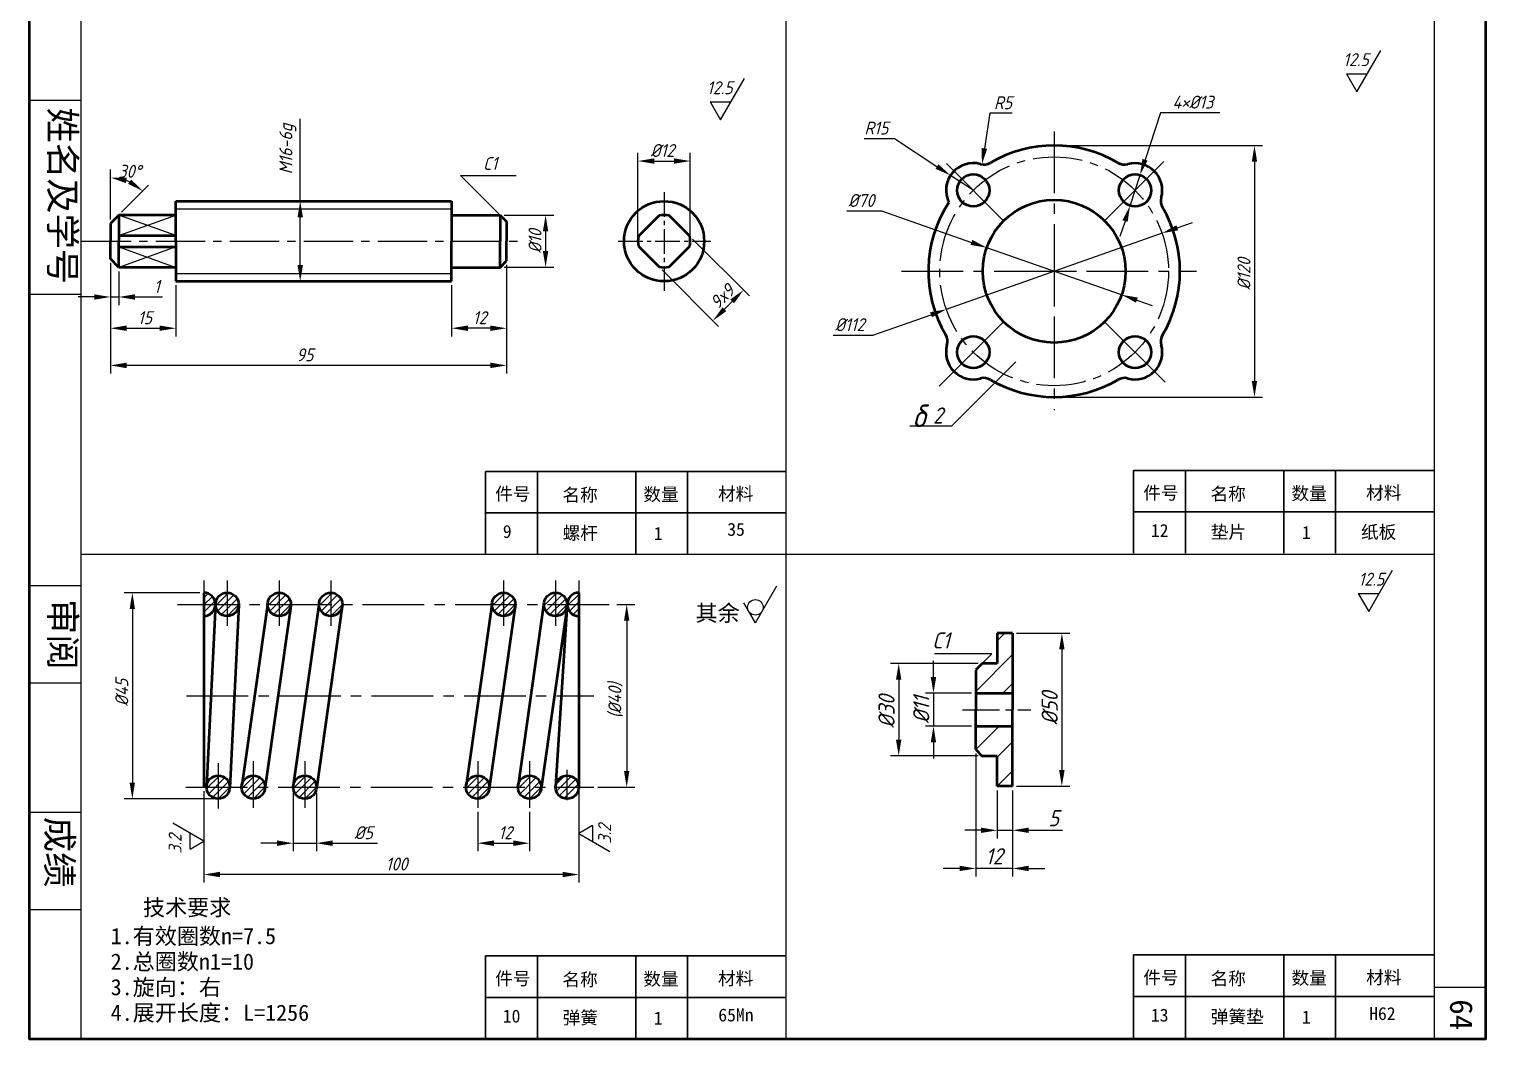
# Model space of a CAD drawing. Header units: millimetres. Extents: x 379 to 604, y 30 to 360.
# Drawn here: x 379 to 604, y 30 to 185.9 of the extents above; entities that cross this region are included whole.
import ezdxf

# ---------------------------------------------------------------- set-up
doc = ezdxf.new("R2010")
doc.units = ezdxf.units.MM
doc.header["$MEASUREMENT"] = 0
doc.linetypes.add('CENTER2', pattern=[28.575, 19.05, -3.175, 3.175, -3.175])
for name, color, linetype, lineweight in [('文字', 7, 'Continuous', 18), ('点划线', 4, 'CENTER2', 18), ('粗实线', 1, 'Continuous', 40), ('粗线', 7, 'Continuous', 40), ('细实线', 7, 'Continuous', 18), ('细线', 7, 'Continuous', 18)]:
    doc.layers.add(name, color=color, linetype=linetype, lineweight=lineweight)
doc.layers.add('结构线', color=2, linetype='Continuous')
doc.layers.add('边框', color=5, linetype='Continuous')
doc.styles.add('GCHZ', font='gbenor.shx', dxfattribs={"bigfont": 'gbcbig.shx'})
doc.styles.get("Standard").update_dxf_attribs({"font": 'SIMFANG.TTF'})
doc.styles.add('数字', font='isocp.shx', dxfattribs={"oblique": 15, "height": 2.5})
doc.dimstyles.new('Cai-68$0', dxfattribs={"dimscale": 0, "dimtxt": 2.5, "dimasz": 2.5, "dimexe": 1.25, "dimexo": 0.625, "dimtad": 1, "dimdec": 3, "dimdsep": 46, "dimtxsty": '数字', "dimcen": 0, "dimclrd": 256, "dimclre": 256, "dimclrt": 256, "dimaunit": 2, "dimazin": 2, "dimtfac": 1, "dimtdec": 3, "dimtmove": 0, "dimatfit": 3, "dimfxl": 0, "dimfrac": 2, "dimlwd": -1, "dimlwe": -1, "dimarcsym": 0})
doc.dimstyles.new('Cai-68$2', dxfattribs={"dimscale": 0, "dimtxt": 2.5, "dimasz": 2.5, "dimexe": 1.25, "dimexo": 0.625, "dimtad": 1, "dimtih": 1, "dimtoh": 1, "dimdec": 3, "dimdsep": 46, "dimtxsty": '数字', "dimcen": 0, "dimclrd": 256, "dimclre": 256, "dimclrt": 256, "dimazin": 2, "dimtfac": 1, "dimtdec": 3, "dimtmove": 0, "dimatfit": 3, "dimfxl": 0, "dimlwd": -1, "dimlwe": -1, "dimarcsym": 0})
doc.dimstyles.new('Cai-68$3', dxfattribs={"dimscale": 0, "dimtxt": 2.5, "dimasz": 2.5, "dimexe": 1.25, "dimexo": 0.625, "dimtad": 1, "dimtih": 1, "dimtoh": 1, "dimdec": 3, "dimdsep": 46, "dimtxsty": '数字', "dimcen": 0, "dimclrd": 256, "dimclre": 256, "dimclrt": 256, "dimadec": 0, "dimazin": 2, "dimtfac": 1, "dimtdec": 3, "dimtmove": 0, "dimatfit": 3, "dimfxl": 0, "dimlwd": -1, "dimlwe": -1, "dimarcsym": 0})
doc.dimstyles.new('Cai-68$4', dxfattribs={"dimscale": 0, "dimtxt": 2.5, "dimasz": 2.5, "dimexe": 1.25, "dimexo": 0.625, "dimtad": 1, "dimtih": 1, "dimtoh": 1, "dimdec": 3, "dimdsep": 46, "dimtxsty": '数字', "dimcen": 0, "dimclrd": 256, "dimclre": 256, "dimclrt": 256, "dimadec": 0, "dimazin": 2, "dimtfac": 1, "dimtdec": 3, "dimtmove": 0, "dimatfit": 3, "dimfxl": 0, "dimlwd": -1, "dimlwe": -1, "dimarcsym": 0})
pattern_1 = [(45, (6.0543, 10.2749), (-0.561266, 0.561266), [])]
pattern_2 = [(45, (6.0543, 0), (-0.561266, 0.561266), [])]

# ---------------------------------------------------------------- blocks, each defined once
blk = doc.blocks.new('*D50')
at = {"layer": 'Defpoints', "color": 0}
for p in [(391.55, 150.45), (401.65, 147), (401.65, 139.75)]:
    blk.add_point(p, dxfattribs=at)
at = {"layer": '文字'}
for p, q in [((391.55, 149.83), (391.55, 138.5)), ((401.65, 146.38), (401.65, 138.5)), ((394.05, 139.75), (399.15, 139.75))]:
    blk.add_line(p, q, dxfattribs=at)
for points in [[(394.05, 140.17), (394.05, 139.34), (391.55, 139.75)], [(399.15, 140.17), (399.15, 139.34), (401.65, 139.75)]]:
    blk.add_solid(points, dxfattribs=at)
at = {"layer": '文字', "insert": (396.88, 141.38), "char_height": 2, "attachment_point": 5, "style": '数字'}
blk.add_mtext('15', dxfattribs=at)
blk = doc.blocks.new('*D51')
at = {"layer": 'Defpoints', "color": 0}
for p in [(452.74, 150.16), (444.26, 147), (444.26, 139.75)]:
    blk.add_point(p, dxfattribs=at)
at = {"layer": '文字'}
for p, q in [((452.74, 149.53), (452.74, 138.5)), ((444.26, 146.38), (444.26, 138.5)), ((450.24, 139.75), (446.76, 139.75))]:
    blk.add_line(p, q, dxfattribs=at)
for points in [[(446.76, 140.17), (446.76, 139.34), (444.26, 139.75)], [(450.24, 140.17), (450.24, 139.34), (452.74, 139.75)]]:
    blk.add_solid(points, dxfattribs=at)
at = {"layer": '文字', "insert": (448.59, 141.38), "char_height": 2, "attachment_point": 5, "style": '数字'}
blk.add_mtext('12', dxfattribs=at)
blk = doc.blocks.new('*D52')
at = {"layer": 'Defpoints', "color": 0}
for p in [(391.55, 150.45), (452.74, 150.16), (391.55, 134.01)]:
    blk.add_point(p, dxfattribs=at)
at = {"layer": '文字'}
for p, q in [((391.55, 149.83), (391.55, 132.76)), ((452.74, 149.53), (452.74, 132.76)), ((450.24, 134.01), (394.05, 134.01))]:
    blk.add_line(p, q, dxfattribs=at)
for points in [[(394.05, 134.43), (394.05, 133.59), (391.55, 134.01)], [(450.24, 134.43), (450.24, 133.59), (452.74, 134.01)]]:
    blk.add_solid(points, dxfattribs=at)
at = {"layer": '文字', "insert": (421.59, 135.64), "char_height": 2, "attachment_point": 5, "style": '数字'}
blk.add_mtext('95', dxfattribs=at)
blk = doc.blocks.new('*D53')
at = {"layer": 'Defpoints', "color": 0}
for p in [(420.87, 159.38), (424.61, 159.38), (424.61, 147)]:
    blk.add_point(p, dxfattribs=at)
at = {"layer": '文字'}
for p, q in [((420.87, 159.38), (420.87, 172.11)), ((423.98, 159.38), (419.62, 159.38)), ((420.87, 149.5), (420.87, 156.88)), ((423.98, 147), (419.62, 147))]:
    blk.add_line(p, q, dxfattribs=at)
for points in [[(420.45, 156.88), (421.29, 156.88), (420.87, 159.38)], [(420.45, 149.5), (421.29, 149.5), (420.87, 147)]]:
    blk.add_solid(points, dxfattribs=at)
at = {"layer": '文字', "insert": (418.96, 167.43), "char_height": 2, "attachment_point": 5, "rotation": 90, "style": '数字'}
blk.add_mtext('M16-6g', dxfattribs=at)
blk = doc.blocks.new('*D54')
at = {"layer": 'Defpoints', "color": 0}
for p in [(451.74, 157.23), (451.74, 149.16), (458.77, 149.16)]:
    blk.add_point(p, dxfattribs=at)
at = {"layer": '文字'}
for p, q in [((452.36, 157.23), (460.02, 157.23)), ((458.77, 154.73), (458.77, 151.66)), ((452.36, 149.16), (460.02, 149.16))]:
    blk.add_line(p, q, dxfattribs=at)
for points in [[(458.35, 154.73), (459.18, 154.73), (458.77, 157.23)], [(458.35, 151.66), (459.18, 151.66), (458.77, 149.16)]]:
    blk.add_solid(points, dxfattribs=at)
at = {"layer": '文字', "insert": (457.14, 153.19), "char_height": 2, "attachment_point": 5, "rotation": 90, "style": '数字'}
blk.add_mtext('%%c10', dxfattribs=at)
blk = doc.blocks.new('*D55')
at = {"layer": 'Defpoints', "color": 0}
for p in [(393.39, 162.78), (391.55, 155.94), (391.55, 155.94), (392.84, 157.23), (391.55, 153.19)]:
    blk.add_point(p, dxfattribs=at)
at = {"layer": '文字'}
for p, q in [((391.55, 156.56), (391.55, 164.28)), ((393.29, 157.67), (397.45, 161.83))]:
    blk.add_line(p, q, dxfattribs=at)
blk.add_arc((391.55, 155.94), 7.09, 65.3097, 69.6903, dxfattribs=at)
for points in [[(393.94, 162.17), (394.09, 162.99), (391.55, 163.03)], [(394.75, 162.72), (394.27, 162.04), (396.56, 160.95)]]:
    blk.add_solid(points, dxfattribs=at)
at = {"layer": '文字', "insert": (394.55, 163.99), "char_height": 2, "attachment_point": 5, "style": '数字'}
blk.add_mtext('30%%d', dxfattribs=at)
blk = doc.blocks.new('*D56')
at = {"layer": 'Defpoints', "color": 0}
for p in [(391.55, 150.45), (392.84, 149.16), (391.55, 144.58)]:
    blk.add_point(p, dxfattribs=at)
at = {"layer": '文字'}
for p, q in [((391.55, 149.83), (391.55, 143.33)), ((392.84, 148.53), (392.84, 143.33)), ((389.05, 144.58), (386.55, 144.58)), ((391.55, 144.58), (392.84, 144.58)), ((395.34, 144.58), (399.6, 144.58))]:
    blk.add_line(p, q, dxfattribs=at)
for points in [[(389.05, 144.99), (389.05, 144.16), (391.55, 144.58)], [(395.34, 144.99), (395.34, 144.16), (392.84, 144.58)]]:
    blk.add_solid(points, dxfattribs=at)
at = {"layer": '文字', "insert": (398.72, 146.2), "char_height": 2, "attachment_point": 5, "style": '数字'}
blk.add_mtext('1', dxfattribs=at)
blk = doc.blocks.new('*D57')
at = {"layer": 'Defpoints', "color": 0}
for p in [(481.04, 153.97), (476.3, 149.23), (484.62, 140.92)]:
    blk.add_point(p, dxfattribs=at)
at = {"layer": '文字'}
for p, q in [((481.48, 153.53), (490.24, 144.77)), ((476.75, 148.79), (485.5, 140.04)), ((487.58, 143.89), (486.38, 142.69))]:
    blk.add_line(p, q, dxfattribs=at)
for points in [[(487.29, 144.18), (487.88, 143.59), (489.35, 145.65)], [(486.09, 142.98), (486.68, 142.39), (484.62, 140.92)]]:
    blk.add_solid(points, dxfattribs=at)
at = {"layer": '文字', "insert": (486.05, 144.65), "char_height": 2, "attachment_point": 5, "rotation": 45, "style": '数字'}
blk.add_mtext('9x9', dxfattribs=at)
blk = doc.blocks.new('*D58')
at = {"layer": 'Defpoints', "color": 0}
for p in [(481.11, 165.57), (473.04, 153.19), (481.11, 153.19)]:
    blk.add_point(p, dxfattribs=at)
at = {"layer": '文字'}
for p, q in [((473.04, 153.82), (473.04, 166.82)), ((481.11, 153.82), (481.11, 166.82)), ((475.54, 165.57), (478.61, 165.57))]:
    blk.add_line(p, q, dxfattribs=at)
for points in [[(475.54, 165.99), (475.54, 165.16), (473.04, 165.57)], [(478.61, 165.99), (478.61, 165.16), (481.11, 165.57)]]:
    blk.add_solid(points, dxfattribs=at)
at = {"layer": '文字', "insert": (476.82, 167.2), "char_height": 2, "attachment_point": 5, "style": '数字'}
blk.add_mtext('%%c12', dxfattribs=at)
blk = doc.blocks.new('*D59')
at = {"layer": 'Defpoints', "color": 0}
for p in [(526.47, 167.03), (526.16, 165.06)]:
    blk.add_point(p, dxfattribs=at)
at = {"layer": '文字'}
for p, q in [((527.4, 172.96), (526.55, 167.52)), ((530.81, 172.96), (527.4, 172.96))]:
    blk.add_line(p, q, dxfattribs=at)
blk.add_solid([(526.13, 167.59), (526.96, 167.46), (526.16, 165.06)], dxfattribs=at)
at = {"layer": '文字', "insert": (529.42, 174.58), "char_height": 2, "attachment_point": 5, "style": '数字'}
blk.add_mtext('R5', dxfattribs=at)
blk = doc.blocks.new('*D60')
at = {"layer": 'Defpoints', "color": 0}
for p in [(521.31, 163.36), (524.83, 161.05)]:
    blk.add_point(p, dxfattribs=at)
at = {"layer": '文字'}
for p, q in [((507.97, 169.05), (512.66, 169.05)), ((512.66, 169.05), (519.22, 164.73)), ((524.83, 161.05), (521.31, 163.36))]:
    blk.add_line(p, q, dxfattribs=at)
blk.add_solid([(519.45, 165.08), (518.99, 164.38), (521.31, 163.36)], dxfattribs=at)
at = {"layer": '文字', "insert": (509.86, 170.67), "char_height": 2, "attachment_point": 5, "style": '数字'}
blk.add_mtext('R15', dxfattribs=at)
blk = doc.blocks.new('*D61')
at = {"layer": 'Defpoints', "color": 0}
for p in [(550.58, 163.41), (549.04, 158.68)]:
    blk.add_point(p, dxfattribs=at)
at = {"layer": '文字'}
for p, q in [((553.73, 173.04), (551.36, 165.78)), ((562.9, 173.04), (553.73, 173.04)), ((549.04, 158.68), (550.58, 163.41)), ((548.27, 156.31), (547.49, 153.93))]:
    blk.add_line(p, q, dxfattribs=at)
for points in [[(550.96, 165.91), (551.75, 165.65), (550.58, 163.41)], [(547.87, 156.44), (548.67, 156.18), (549.04, 158.68)]]:
    blk.add_solid(points, dxfattribs=at)
at = {"layer": '文字', "insert": (558.74, 174.67), "char_height": 2, "attachment_point": 5, "style": '数字'}
blk.add_mtext('4×%%c13', dxfattribs=at)
blk = doc.blocks.new('*D62')
at = {"layer": 'Defpoints', "color": 0}
for p in [(537.32, 167.98), (537.32, 129.12), (568.26, 129.12)]:
    blk.add_point(p, dxfattribs=at)
at = {"layer": '文字'}
for p, q in [((537.94, 167.98), (569.51, 167.98)), ((568.26, 165.48), (568.26, 131.62)), ((537.94, 129.12), (569.51, 129.12))]:
    blk.add_line(p, q, dxfattribs=at)
for points in [[(567.84, 165.48), (568.67, 165.48), (568.26, 167.98)], [(567.84, 131.62), (568.67, 131.62), (568.26, 129.12)]]:
    blk.add_solid(points, dxfattribs=at)
at = {"layer": '文字', "insert": (566.63, 148.13), "char_height": 2, "attachment_point": 5, "rotation": 90, "style": '数字'}
blk.add_mtext('%%c120', dxfattribs=at)
blk = doc.blocks.new('*D63')
at = {"layer": 'Defpoints', "color": 0}
for p in [(553.98, 154.43), (520.66, 142.67)]:
    blk.add_point(p, dxfattribs=at)
at = {"layer": '文字'}
for p, q in [((556.34, 155.26), (558.7, 156.1)), ((553.98, 154.43), (520.66, 142.67)), ((509.33, 138.67), (518.3, 141.84)), ((503.19, 138.67), (509.33, 138.67))]:
    blk.add_line(p, q, dxfattribs=at)
for points in [[(556.2, 155.66), (556.48, 154.87), (553.98, 154.43)], [(518.16, 142.23), (518.44, 141.44), (520.66, 142.67)]]:
    blk.add_solid(points, dxfattribs=at)
at = {"layer": '文字', "insert": (505.75, 140.3), "char_height": 2, "attachment_point": 5, "style": '数字'}
blk.add_mtext('%%c112', dxfattribs=at)
blk = doc.blocks.new('*D64')
at = {"layer": 'Defpoints', "color": 0}
for p in [(526.9, 152.19), (547.73, 144.92)]:
    blk.add_point(p, dxfattribs=at)
at = {"layer": '文字'}
for p, q in [((505.28, 157.86), (510.66, 157.86)), ((510.66, 157.86), (524.54, 153.01)), ((547.73, 144.92), (526.9, 152.19)), ((550.09, 144.09), (552.46, 143.27))]:
    blk.add_line(p, q, dxfattribs=at)
for points in [[(524.68, 153.4), (524.41, 152.62), (526.9, 152.19)], [(550.23, 144.49), (549.96, 143.7), (547.73, 144.92)]]:
    blk.add_solid(points, dxfattribs=at)
at = {"layer": '文字', "insert": (507.53, 159.48), "char_height": 2, "attachment_point": 5, "style": '数字'}
blk.add_mtext('%%c70', dxfattribs=at)
blk = doc.blocks.new('*D65')
at = {"layer": 'Defpoints', "color": 0}
for p in [(530.9, 92.65), (530.9, 69.01), (538.51, 69.01)]:
    blk.add_point(p, dxfattribs=at)
at = {"layer": '文字'}
for p, q in [((531.52, 92.65), (539.76, 92.65)), ((538.51, 90.15), (538.51, 71.51)), ((531.52, 69.01), (539.76, 69.01))]:
    blk.add_line(p, q, dxfattribs=at)
for points in [[(538.09, 90.15), (538.93, 90.15), (538.51, 92.65)], [(538.09, 71.51), (538.93, 71.51), (538.51, 69.01)]]:
    blk.add_solid(points, dxfattribs=at)
at = {"layer": '文字', "insert": (536.63, 81.07), "char_height": 2.5, "attachment_point": 5, "rotation": 90, "style": '数字'}
blk.add_mtext('%%c50', dxfattribs=at)
blk = doc.blocks.new('*D66')
at = {"layer": 'Defpoints', "color": 0}
for p in [(525.2, 83.38), (518.68, 78.28), (525.2, 78.28)]:
    blk.add_point(p, dxfattribs=at)
at = {"layer": '文字'}
for p, q in [((518.68, 85.88), (518.68, 88.38)), ((524.57, 83.38), (517.43, 83.38)), ((518.68, 83.38), (518.68, 78.28)), ((524.57, 78.28), (517.43, 78.28)), ((518.68, 75.78), (518.68, 73.28))]:
    blk.add_line(p, q, dxfattribs=at)
for points in [[(518.26, 85.88), (519.09, 85.88), (518.68, 83.38)], [(518.26, 75.78), (519.09, 75.78), (518.68, 78.28)]]:
    blk.add_solid(points, dxfattribs=at)
at = {"layer": '文字', "insert": (516.8, 80.83), "char_height": 2.5, "attachment_point": 5, "rotation": 90, "style": '数字'}
blk.add_mtext('%%c11', dxfattribs=at)
blk = doc.blocks.new('*D67')
at = {"layer": 'Defpoints', "color": 0}
for p in [(526.2, 87.97), (513.31, 73.69), (526.2, 73.69)]:
    blk.add_point(p, dxfattribs=at)
at = {"layer": '文字'}
for p, q in [((525.57, 87.97), (512.06, 87.97)), ((513.31, 85.47), (513.31, 76.19)), ((525.57, 73.69), (512.06, 73.69))]:
    blk.add_line(p, q, dxfattribs=at)
for points in [[(512.89, 85.47), (513.72, 85.47), (513.31, 87.97)], [(512.89, 76.19), (513.72, 76.19), (513.31, 73.69)]]:
    blk.add_solid(points, dxfattribs=at)
at = {"layer": '文字', "insert": (511.43, 80.55), "char_height": 2.5, "attachment_point": 5, "rotation": 90, "style": '数字'}
blk.add_mtext('%%c30', dxfattribs=at)
blk = doc.blocks.new('*D68')
at = {"layer": 'Defpoints', "color": 0}
for p in [(528.52, 69.01), (530.9, 69.01), (528.52, 62.21)]:
    blk.add_point(p, dxfattribs=at)
at = {"layer": '文字'}
for p, q in [((528.52, 68.38), (528.52, 60.96)), ((530.9, 68.38), (530.9, 60.96)), ((526.02, 62.21), (523.52, 62.21)), ((528.52, 62.21), (530.9, 62.21)), ((533.4, 62.21), (538.63, 62.21))]:
    blk.add_line(p, q, dxfattribs=at)
for points in [[(526.02, 62.63), (526.02, 61.8), (528.52, 62.21)], [(533.4, 62.63), (533.4, 61.8), (530.9, 62.21)]]:
    blk.add_solid(points, dxfattribs=at)
at = {"layer": '文字', "insert": (537.26, 64.09), "char_height": 2.5, "attachment_point": 5, "style": '数字'}
blk.add_mtext('5', dxfattribs=at)
blk = doc.blocks.new('*D69')
at = {"layer": 'Defpoints', "color": 0}
for p in [(525.2, 74.71), (530.9, 69.01), (525.2, 56.32)]:
    blk.add_point(p, dxfattribs=at)
at = {"layer": '文字'}
for p, q in [((525.2, 74.09), (525.2, 55.07)), ((530.9, 68.38), (530.9, 55.07)), ((522.7, 56.32), (520.2, 56.32)), ((530.9, 56.32), (525.2, 56.32)), ((533.4, 56.32), (535.9, 56.32))]:
    blk.add_line(p, q, dxfattribs=at)
for points in [[(522.7, 56.74), (522.7, 55.91), (525.2, 56.32)], [(533.4, 56.74), (533.4, 55.91), (530.9, 56.32)]]:
    blk.add_solid(points, dxfattribs=at)
at = {"layer": '文字', "insert": (528.05, 58.2), "char_height": 2.5, "attachment_point": 5, "style": '数字'}
blk.add_mtext('12', dxfattribs=at)
blk = doc.blocks.new('*D70')
at = {"layer": 'Defpoints', "color": 0}
for p in [(405.97, 98.91), (394.94, 67.07), (408.21, 67.07)]:
    blk.add_point(p, dxfattribs=at)
at = {"layer": '文字'}
for p, q in [((405.35, 98.91), (393.69, 98.91)), ((394.94, 96.41), (394.94, 69.57)), ((407.59, 67.07), (393.69, 67.07))]:
    blk.add_line(p, q, dxfattribs=at)
for points in [[(394.52, 96.41), (395.35, 96.41), (394.94, 98.91)], [(394.52, 69.57), (395.35, 69.57), (394.94, 67.07)]]:
    blk.add_solid(points, dxfattribs=at)
at = {"layer": '文字', "insert": (393.31, 83.49), "char_height": 2, "attachment_point": 5, "rotation": 90, "style": '数字'}
blk.add_mtext('%%c45', dxfattribs=at)
blk = doc.blocks.new('*D71')
at = {"layer": 'Defpoints', "color": 0}
for p in [(419.79, 68.64), (423.36, 68.62), (423.36, 60.22)]:
    blk.add_point(p, dxfattribs=at)
at = {"layer": '文字'}
for p, q in [((419.79, 68.02), (419.79, 58.97)), ((423.36, 67.99), (423.36, 58.97)), ((417.29, 60.22), (414.79, 60.22)), ((419.79, 60.22), (423.36, 60.22)), ((425.86, 60.22), (432.8, 60.22))]:
    blk.add_line(p, q, dxfattribs=at)
for points in [[(417.29, 60.64), (417.29, 59.8), (419.79, 60.22)], [(425.86, 60.64), (425.86, 59.8), (423.36, 60.22)]]:
    blk.add_solid(points, dxfattribs=at)
at = {"layer": '文字', "insert": (430.66, 61.84), "char_height": 2, "attachment_point": 5, "style": '数字'}
blk.add_mtext('%%c5', dxfattribs=at)
blk = doc.blocks.new('*D72')
at = {"layer": 'Defpoints', "color": 0}
for p in [(469.15, 97.1), (466.2, 68.87), (471.3, 68.87)]:
    blk.add_point(p, dxfattribs=at)
at = {"layer": '文字'}
for p, q in [((469.78, 97.1), (472.55, 97.1)), ((471.3, 94.6), (471.3, 71.37)), ((466.82, 68.87), (472.55, 68.87))]:
    blk.add_line(p, q, dxfattribs=at)
for points in [[(470.88, 94.6), (471.71, 94.6), (471.3, 97.1)], [(470.88, 71.37), (471.71, 71.37), (471.3, 68.87)]]:
    blk.add_solid(points, dxfattribs=at)
at = {"layer": '文字', "insert": (469.57, 82.28), "char_height": 2, "attachment_point": 5, "rotation": 90, "style": '数字'}
blk.add_mtext('(%%c40)', dxfattribs=at)
blk = doc.blocks.new('*D73')
at = {"layer": 'Defpoints', "color": 0}
for p in [(448.28, 65.67), (456.3, 65.67), (456.3, 60.22)]:
    blk.add_point(p, dxfattribs=at)
at = {"layer": '文字'}
for p, q in [((448.28, 65.04), (448.28, 58.97)), ((456.3, 65.04), (456.3, 58.97)), ((450.78, 60.22), (453.8, 60.22))]:
    blk.add_line(p, q, dxfattribs=at)
for points in [[(450.78, 60.64), (450.78, 59.8), (448.28, 60.22)], [(453.8, 60.64), (453.8, 59.8), (456.3, 60.22)]]:
    blk.add_solid(points, dxfattribs=at)
at = {"layer": '文字', "insert": (452.55, 61.84), "char_height": 2, "attachment_point": 5, "style": '数字'}
blk.add_mtext('12', dxfattribs=at)
blk = doc.blocks.new('*D74')
at = {"layer": 'Defpoints', "color": 0}
for p in [(405.97, 68.87), (463.91, 68.87), (405.97, 55.38)]:
    blk.add_point(p, dxfattribs=at)
at = {"layer": '文字'}
for p, q in [((405.97, 68.25), (405.97, 54.13)), ((463.91, 68.25), (463.91, 54.13)), ((461.41, 55.38), (408.47, 55.38))]:
    blk.add_line(p, q, dxfattribs=at)
for points in [[(408.47, 55.8), (408.47, 54.97), (405.97, 55.38)], [(461.41, 55.8), (461.41, 54.97), (463.91, 55.38)]]:
    blk.add_solid(points, dxfattribs=at)
at = {"layer": '文字', "insert": (435.76, 57.01), "char_height": 2, "attachment_point": 5, "style": '数字'}
blk.add_mtext('100', dxfattribs=at)

msp = doc.modelspace()

# ---------------------------------------------------------------- hatches: boundary and pattern name
at = {"layer": '文字'}
h = msp.add_hatch(dxfattribs=at)
h.set_pattern_fill('ANSI31', color=0, scale=0.25, style=0)
h.set_pattern_definition(pattern_1)
h.paths.add_polyline_path([(407.7743, 97.0993), (407.7762, 97.1374, 0.40901278), (405.9747, 98.907), (405.9747, 97.0993)])
h.paths.add_polyline_path([(405.9747, 97.0993), (405.9747, 95.3036, 0.38095605), (407.7646, 96.8988), (407.7743, 97.0993)])
h = msp.add_hatch(dxfattribs=at)
h.set_pattern_fill('ANSI31', color=0, scale=0.25, style=0)
h.set_pattern_definition([(45, (-9.953, 10.2749), (-0.561266, 0.561266), [])])
h.paths.add_polyline_path([(409.5782, 98.901, 0.41421356), (407.7765, 97.0993), (409.5782, 97.0993)])
h.paths.add_polyline_path([(409.5782, 98.901), (409.5782, 97.0993), (411.3799, 97.0993, 0.41421356)])
h.paths.add_polyline_path([(411.3799, 97.0993), (409.5782, 97.0993), (409.5782, 95.2976, 0.41421356)])
h.paths.add_polyline_path([(409.5782, 97.0993), (407.7765, 97.0993, 0.41421356), (409.5782, 95.2976)])
h = msp.add_hatch(dxfattribs=at)
h.set_pattern_fill('ANSI31', color=0, scale=0.25, style=0)
h.set_pattern_definition([(45, (-1.9007, 10.2749), (-0.561266, 0.561266), [])])
h.paths.add_polyline_path([(417.6305, 98.901, 0.41421356), (415.8288, 97.0993), (417.6305, 97.0993)])
h.paths.add_polyline_path([(417.6305, 98.901), (417.6305, 97.0993), (419.4322, 97.0993, 0.41421356)])
h.paths.add_polyline_path([(419.4322, 97.0993), (417.6305, 97.0993), (417.6305, 95.2976, 0.41421356)])
h.paths.add_polyline_path([(417.6305, 97.0993), (415.8288, 97.0993, 0.41421356), (417.6305, 95.2976)])
h = msp.add_hatch(dxfattribs=at)
h.set_pattern_fill('ANSI31', color=0, scale=0.25, style=0)
h.set_pattern_definition(pattern_1)
h.paths.add_polyline_path([(425.5855, 98.901, 0.41421356), (423.7838, 97.0993), (425.5855, 97.0993)])
h.paths.add_polyline_path([(425.5855, 98.901), (425.5855, 97.0993), (427.3872, 97.0993, 0.41421356)])
h.paths.add_polyline_path([(427.3872, 97.0993), (425.5855, 97.0993), (425.5855, 95.2976, 0.41421356)])
h.paths.add_polyline_path([(425.5855, 97.0993), (423.7838, 97.0993, 0.41421356), (425.5855, 95.2976)])
h = msp.add_hatch(dxfattribs=at)
h.set_pattern_fill('ANSI31', color=0, scale=0.25, style=0)
h.set_pattern_definition([(45, (32.7568, 10.2749), (-0.561266, 0.561266), [])])
h.paths.add_polyline_path([(452.288, 98.901, 0.41421356), (450.4863, 97.0993), (452.288, 97.0993)])
h.paths.add_polyline_path([(452.288, 98.901), (452.288, 97.0993), (454.0898, 97.0993, 0.41421356)])
h.paths.add_polyline_path([(454.0898, 97.0993), (452.288, 97.0993), (452.288, 95.2976, 0.41421356)])
h.paths.add_polyline_path([(452.288, 97.0993), (450.4863, 97.0993, 0.41421356), (452.288, 95.2976)])
h = msp.add_hatch(dxfattribs=at)
h.set_pattern_fill('ANSI31', color=0, scale=0.25, style=0)
h.set_pattern_definition([(45, (40.7713, 10.2749), (-0.561266, 0.561266), [])])
h.paths.add_polyline_path([(460.3025, 98.901, 0.41421356), (458.5008, 97.0993), (460.3025, 97.0993)])
h.paths.add_polyline_path([(460.3025, 98.901), (460.3025, 97.0993), (462.1042, 97.0993, 0.41421356)])
h.paths.add_polyline_path([(462.1042, 97.0993), (460.3025, 97.0993), (460.3025, 95.2976, 0.41421356)])
h.paths.add_polyline_path([(460.3025, 97.0993), (458.5008, 97.0993, 0.41421356), (460.3025, 95.2976)])
h = msp.add_hatch(dxfattribs=at)
h.set_pattern_fill('ANSI31', color=0, scale=0.25, style=0)
h.set_pattern_definition(pattern_2)
h.paths.add_polyline_path([(463.9059, 98.901, 0.41421356), (462.1042, 97.0993), (463.9059, 97.0993)])
h.paths.add_polyline_path([(463.9059, 97.0993), (462.1042, 97.0993, 0.41421356), (463.9059, 95.2976)])
h = msp.add_hatch(dxfattribs=at)
h.set_pattern_fill('ANSI31', color=0, style=0)
h.set_pattern_definition([(45, (-11.9102, 9.0272), (-2.245064, 2.245064), [])])
h.paths.add_polyline_path([(530.8996, 92.6484), (528.517, 92.6484), (528.517, 87.9716), (526.1984, 87.9716), (525.1984, 86.9716), (525.1984, 83.3798), (530.8996, 83.3798)])
h.paths.add_polyline_path([(525.1984, 78.2779), (525.1984, 74.6862), (526.1984, 73.6862), (528.517, 73.6862), (528.517, 69.0094), (530.8996, 69.0094), (530.8996, 78.2779)])
h = msp.add_hatch(dxfattribs=at)
h.set_pattern_fill('ANSI31', color=0, scale=0.25, style=0)
h.set_pattern_definition([(45, (-11.3242, -17.9521), (-0.561266, 0.561266), [])])
h.paths.add_polyline_path([(408.207, 70.6741, 0.41421356), (406.4053, 68.8723), (408.207, 68.8723)])
h.paths.add_polyline_path([(408.207, 70.6741), (408.207, 68.8723), (410.0087, 68.8723, 0.41421356)])
h.paths.add_polyline_path([(410.0087, 68.8723), (408.207, 68.8723), (408.207, 67.0706, 0.41421356)])
h.paths.add_polyline_path([(408.207, 68.8723), (406.4053, 68.8723, 0.41421356), (408.207, 67.0706)])
h = msp.add_hatch(dxfattribs=at)
h.set_pattern_fill('ANSI31', color=0, scale=0.25, style=0)
h.set_pattern_definition([(45, (-5.90734, -17.9521), (-0.561266, 0.561266), [])])
h.paths.add_polyline_path([(413.6239, 70.6741, 0.41421356), (411.8221, 68.8723), (413.6239, 68.8723)])
h.paths.add_polyline_path([(413.6239, 70.6741), (413.6239, 68.8723), (415.4256, 68.8723, 0.41421356)])
h.paths.add_polyline_path([(415.4256, 68.8723), (413.6239, 68.8723), (413.6239, 67.0706, 0.41421356)])
h.paths.add_polyline_path([(413.6239, 68.8723), (411.8221, 68.8723, 0.41421356), (413.6239, 67.0706)])
h = msp.add_hatch(dxfattribs=at)
h.set_pattern_fill('ANSI31', color=0, scale=0.25, style=0)
h.set_pattern_definition([(45, (2.04766, -17.9521), (-0.561266, 0.561266), [])])
h.paths.add_polyline_path([(421.5789, 70.6741, 0.41421356), (419.7771, 68.8723), (421.5789, 68.8723)])
h.paths.add_polyline_path([(421.5789, 70.6741), (421.5789, 68.8723), (423.3806, 68.8723, 0.41421356)])
h.paths.add_polyline_path([(423.3806, 68.8723), (421.5789, 68.8723), (421.5789, 67.0706, 0.41421356)])
h.paths.add_polyline_path([(421.5789, 68.8723), (419.7771, 68.8723, 0.41421356), (421.5789, 67.0706)])
h = msp.add_hatch(dxfattribs=at)
h.set_pattern_fill('ANSI31', color=0, scale=0.25, style=0)
h.set_pattern_definition([(45, (28.7502, -17.9521), (-0.561266, 0.561266), [])])
h.paths.add_polyline_path([(448.2814, 70.6741, 0.41421356), (446.4797, 68.8723), (448.2814, 68.8723)])
h.paths.add_polyline_path([(448.2814, 70.6741), (448.2814, 68.8723), (450.0831, 68.8723, 0.41421356)])
h.paths.add_polyline_path([(450.0831, 68.8723), (448.2814, 68.8723), (448.2814, 67.0706, 0.41421356)])
h.paths.add_polyline_path([(448.2814, 68.8723), (446.4797, 68.8723, 0.41421356), (448.2814, 67.0706)])
h = msp.add_hatch(dxfattribs=at)
h.set_pattern_fill('ANSI31', color=0, scale=0.25, style=0)
h.set_pattern_definition([(45, (36.76464, -17.9521), (-0.561266, 0.561266), [])])
h.paths.add_polyline_path([(456.2958, 70.6741, 0.41421356), (454.4941, 68.8723), (456.2958, 68.8723)])
h.paths.add_polyline_path([(456.2958, 70.6741), (456.2958, 68.8723), (458.0976, 68.8723, 0.41421356)])
h.paths.add_polyline_path([(458.0976, 68.8723), (456.2958, 68.8723), (456.2958, 67.0706, 0.41421356)])
h.paths.add_polyline_path([(456.2958, 68.8723), (454.4941, 68.8723, 0.41421356), (456.2958, 67.0706)])
h = msp.add_hatch(dxfattribs=at)
h.set_pattern_fill('ANSI31', color=0, scale=0.25, style=0)
h.set_pattern_definition(pattern_2)
h.paths.add_polyline_path([(460.3025, 68.8723), (463.9059, 68.8723, 1)])
h.paths.add_polyline_path([(463.9059, 68.8723), (460.3025, 68.8723, 1)])

# ---------------------------------------------------------------- linework, layer by layer
at = {"layer": '文字', "color": 0}
for p, q in [((495.8965, 360), (495.8965, 30)), ((596, 335), (596, 30)), ((451.7374, 157.2294), (445.606, 163.3608)), ((445.606, 163.3608), (454.2423, 163.3608)), ((531.3984, 134.5543), (521.4572, 124.613)), ((521.4572, 124.613), (515.0157, 124.613)), ((387, 104.8471), (596, 104.8471)), ((527.6982, 89.4713), (518.8244, 89.4713)), ((526.1984, 87.9716), (527.6982, 89.4713))]:
    msp.add_line(p, q, dxfattribs=at)
at = {"layer": '文字'}
for p, q in [((584.0686, 176.245), (587.7637, 182.645)), ((485.804, 171.913), (489.4991, 178.313)), ((582.4521, 179.045), (584.0686, 176.245)), ((582.4521, 179.045), (585.6852, 179.045)), ((484.1874, 174.713), (487.4206, 174.713)), ((484.1874, 174.713), (485.804, 171.913)), ((585.9075, 95.9906), (589.6026, 102.3906)), ((584.291, 98.7906), (587.5241, 98.7906)), ((584.291, 98.7906), (585.9075, 95.9906)), ((405.9747, 60.521), (401.1747, 63.2922)), ((403.8747, 59.3085), (403.8747, 61.7334)), ((466.0059, 62.9422), (463.9059, 61.7298)), ((463.9059, 61.7298), (468.7059, 58.9585)), ((466.0059, 62.9422), (466.0059, 60.5173)), ((403.8747, 59.3085), (405.9747, 60.521))]:
    msp.add_line(p, q, dxfattribs=at)
at = {"layer": '文字', "linetype": 'Continuous'}
for q in [(494.4889, 99.9761), (489.3778, 97.3588)]:
    msp.add_line((491.1778, 94.2411), q, dxfattribs=at)
at = {"layer": '文字'}
msp.add_circle((491.1778, 96.6411), 1.2, dxfattribs=at)
at = {"layer": '点划线', "color": 0, "ltscale": 0.5}
for p, q in [((537.3196, 170.127), (537.3196, 127.1219)), ((513.7637, 148.5508), (559.3304, 148.5508)), ((401.9344, 97.0993), (469.1539, 97.0993)), ((403.3062, 82.9858), (466.1992, 82.9858)), ((403.2007, 68.8723), (466.1992, 68.8723))]:
    msp.add_line(p, q, dxfattribs=at)
at = {"layer": '点划线', "color": 0}
for p, q in [((520.695, 165.1753), (529.5194, 156.351)), ((554.2721, 165.5033), (545.1197, 156.351)), ((529.5194, 140.7506), (519.5586, 130.7899)), ((545.1197, 140.7506), (554.4733, 131.3971)), ((405.9747, 100.8089), (405.9747, 93.8022)), ((409.5782, 100.8028), (409.5782, 93.7961)), ((417.6305, 100.8028), (417.6305, 93.7961)), ((425.5855, 100.8028), (425.5855, 93.7961)), ((452.288, 100.8028), (452.288, 93.7961)), ((460.3025, 100.8028), (460.3025, 93.7961)), ((463.9059, 100.8028), (463.9059, 93.7961)), ((408.207, 72.5759), (408.207, 65.5692)), ((413.6239, 72.8762), (413.6239, 65.6693)), ((421.5789, 72.8762), (421.5789, 65.6693)), ((448.2814, 72.8762), (448.2814, 65.6693)), ((456.2958, 72.8762), (456.2958, 65.6693)), ((462.1042, 66.8884), (462.1042, 71.5618))]:
    msp.add_line(p, q, dxfattribs=at)
at = {"layer": '点划线', "color": 0, "ltscale": 0.2}
for p, q in [((477.0777, 160.763), (477.0777, 145.4751)), ((470.0012, 153.1932), (484.2838, 153.1932))]:
    msp.add_line(p, q, dxfattribs=at)
at = {"layer": '点划线', "color": 0, "ltscale": 0.4}
msp.add_line((387.1216, 153.1932), (454.6457, 153.1932), dxfattribs=at)
at = {"layer": '点划线', "color": 0, "ltscale": 0.3}
msp.add_line((523.1562, 80.8289), (533.7076, 80.8289), dxfattribs=at)
at = {"layer": '点划线', "color": 0, "ltscale": 0.4}
msp.add_circle((537.3196, 148.5508), 17.6696, dxfattribs=at)
at = {"layer": '粗实线', "color": 0}
for p, q in [((401.6523, 159.382), (444.2554, 159.382)), ((401.6523, 153.1932), (401.6523, 159.382)), ((444.2554, 159.382), (444.2554, 153.1932)), ((392.8445, 157.2294), (391.5507, 155.9356)), ((391.5507, 155.9356), (391.5507, 153.1932)), ((401.6523, 157.2294), (392.8445, 157.2294)), ((392.8445, 157.2294), (392.8445, 153.1932)), ((444.2554, 157.2294), (451.7374, 157.2294)), ((451.7374, 157.2294), (452.7374, 156.2294)), ((451.7374, 157.2294), (451.7374, 153.1932)), ((452.7374, 156.2294), (452.7374, 153.1932)), ((476.3033, 157.1544), (473.1165, 153.9676)), ((481.0389, 153.9676), (477.8522, 157.1544)), ((391.5507, 150.4508), (391.5507, 153.1932)), ((392.8445, 154.0557), (401.6523, 154.0557)), ((392.8445, 149.157), (392.8445, 153.1932)), ((401.6523, 153.1932), (401.6523, 147.0043)), ((444.2554, 147.0043), (444.2554, 153.1932)), ((451.7374, 149.157), (451.7374, 153.1932)), ((452.7374, 150.157), (452.7374, 153.1932)), ((392.8445, 152.3306), (401.6523, 152.3306)), ((473.1165, 152.4187), (476.3033, 149.232)), ((477.8522, 149.232), (481.0389, 152.4187)), ((392.8445, 149.157), (391.5507, 150.4508)), ((401.6523, 149.157), (392.8445, 149.157)), ((444.2554, 149.157), (451.7374, 149.157)), ((451.7374, 149.157), (452.7374, 150.157)), ((401.6523, 147.0043), (444.2554, 147.0043)), ((405.9747, 98.907), (405.9747, 68.8723)), ((407.7786, 97.1867), (406.4074, 68.9598)), ((411.3778, 97.0119), (410.0066, 68.7849)), ((415.8467, 97.3525), (411.84, 69.1255)), ((419.4143, 96.8461), (415.4077, 68.6191)), ((423.8017, 97.3525), (419.795, 69.1255)), ((427.3693, 96.8461), (423.3627, 68.6191)), ((450.5042, 97.3525), (446.4976, 69.1255)), ((454.0719, 96.8461), (450.0652, 68.6191)), ((458.5186, 97.3525), (454.512, 69.1255)), ((462.0863, 96.8461), (458.0797, 68.6191)), ((462.1079, 97.2141), (460.3061, 68.9871)), ((463.9059, 98.901), (463.9059, 68.8723)), ((530.8996, 92.6484), (528.517, 92.6484)), ((528.517, 92.6484), (528.517, 87.9716)), ((530.8996, 92.6484), (530.8996, 80.8289)), ((526.1984, 87.9716), (525.1984, 86.9716)), ((528.517, 87.9716), (526.1984, 87.9716)), ((525.1984, 86.9716), (525.1984, 80.8289)), ((525.1984, 83.3798), (530.8996, 83.3798)), ((525.1984, 74.6862), (525.1984, 80.8289)), ((530.8996, 69.0094), (530.8996, 80.8289)), ((525.1984, 78.2779), (530.8996, 78.2779)), ((525.1984, 74.6862), (526.1984, 73.6862)), ((528.517, 73.6862), (526.1984, 73.6862)), ((528.517, 69.0094), (528.517, 73.6862)), ((530.8996, 69.0094), (528.517, 69.0094))]:
    msp.add_line(p, q, dxfattribs=at)
for centre, radius in [((524.8253, 161.0451), 2.4839), ((549.8138, 161.0451), 2.4839), ((477.0777, 153.1932), 6.1889), ((537.3196, 148.5508), 11.0311), ((524.8253, 136.0565), 2.4839), ((549.8138, 136.0565), 2.4839), ((409.5782, 97.0993), 1.8017), ((417.6305, 97.0993), 1.8017), ((425.5855, 97.0993), 1.8017), ((452.288, 97.0993), 1.8017), ((460.3025, 97.0993), 1.8017), ((408.207, 68.8723), 1.8017), ((413.6239, 68.8723), 1.8017), ((421.5789, 68.8723), 1.8017), ((448.2814, 68.8723), 1.8017), ((456.2958, 68.8723), 1.8017), ((462.1042, 68.8723), 1.8017)]:
    msp.add_circle(centre, radius, dxfattribs=at)
for centre, radius, start, end in [((537.3196, 148.5508), 19.431, 59.577103, 120.422897), ((524.8253, 161.0451), 4.207, 74.659531, 206.307024), ((526.4674, 167.031), 2, 254.659531, 300.422897), ((548.1717, 167.031), 2, 239.577103, 285.340469), ((549.8138, 161.0451), 4.207, 344.659531, 105.340469), ((555.7997, 159.403), 2, 164.659531, 210.422897), ((537.3196, 148.5508), 19.431, 146.834828, 210.422897), ((537.3196, 148.5508), 19.431, 329.577103, 30.422897), ((477.0777, 153.1932), 4.0362, 78.937858, 101.062142), ((477.0777, 153.1932), 4.0362, 168.937858, 191.062142), ((477.0777, 153.1932), 4.0362, 348.937858, 11.062142), ((477.0777, 153.1932), 4.0362, 258.937858, 281.062142), ((518.8394, 137.6986), 2, 344.659531, 30.422897), ((555.7997, 137.6986), 2, 149.577103, 195.340469), ((524.8253, 136.0565), 4.207, 164.659531, 285.340469), ((549.8138, 136.0565), 4.207, 254.659531, 15.340469), ((526.4674, 130.0706), 2, 59.577103, 105.340469), ((537.3196, 148.5508), 19.431, 239.577103, 300.422897), ((548.1717, 130.0706), 2, 74.659531, 120.422897), ((405.9747, 97.1053), 1.8017, 270, 90), ((463.9059, 97.0993), 1.8017, 90, 270)]:
    msp.add_arc(centre, radius, start, end, dxfattribs=at)
at = {"layer": '粗线', "color": 0}
msp.add_lwpolyline([(379, 360), (379, 30), (604, 30), (604, 360)], close=True, dxfattribs=at)
at = {"layer": '细实线', "color": 0}
for p, q in [((401.6523, 158.1712), (444.2554, 158.1712)), ((401.6523, 154.0557), (392.8445, 157.2294)), ((392.8445, 154.0557), (401.6523, 157.2294)), ((392.8445, 152.3306), (401.6523, 149.157)), ((401.6523, 152.3306), (392.8445, 149.157)), ((401.6523, 148.2152), (444.2554, 148.2152))]:
    msp.add_line(p, q, dxfattribs=at)
at = {"layer": '细实线'}
for p, q in [((537.3196, 151.5781), (537.3196, 143.1017)), ((534.1385, 148.5508), (540.0461, 148.5508))]:
    msp.add_line(p, q, dxfattribs=at)
at = {"layer": '细线', "color": 0}
for p, q in [((387, 360), (387, 30)), ((596, 360), (596, 30)), ((379, 175), (387, 175)), ((379, 145), (387, 145)), ((379, 100), (387, 100)), ((379, 85), (387, 85)), ((379, 65), (387, 65)), ((379, 50), (387, 50)), ((596, 38), (604, 38))]:
    msp.add_line(p, q, dxfattribs=at)
at = {"layer": '边框', "color": 0, "linetype": 'Continuous'}
for p, q in [((449.4965, 117.6471), (495.8965, 117.6471)), ((449.4965, 104.8471), (449.4965, 117.6471)), ((457.4965, 104.8471), (457.4965, 117.6471)), ((472.6965, 104.8471), (472.6965, 117.6471)), ((480.6965, 104.8471), (480.6965, 117.6471)), ((549.6, 117.8), (596, 117.8)), ((549.6, 105), (549.6, 117.8)), ((557.6, 105), (557.6, 117.8)), ((572.8, 105), (572.8, 117.8)), ((580.8, 105), (580.8, 117.8)), ((449.4965, 111.2471), (495.8965, 111.2471)), ((549.6, 111.4), (596, 111.4)), ((449.4965, 42.8), (495.8965, 42.8)), ((449.4965, 30), (449.4965, 42.8)), ((457.4965, 30), (457.4965, 42.8)), ((472.6965, 30), (472.6965, 42.8)), ((480.6965, 30), (480.6965, 42.8)), ((549.6, 42.9529), (596, 42.9529)), ((549.6, 30.1529), (549.6, 42.9529)), ((557.6, 30.1529), (557.6, 42.9529)), ((572.8, 30.1529), (572.8, 42.9529)), ((580.8, 30.1529), (580.8, 42.9529)), ((449.4965, 36.4), (495.8965, 36.4)), ((549.6, 36.5529), (596, 36.5529))]:
    msp.add_line(p, q, dxfattribs=at)

# ---------------------------------------------------------------- texts
at = {"color": 0, "lineweight": 5, "char_height": 4, "attachment_point": 1, "rotation": 270}
for s, insert, width in [('{\\f仿宋_GB2312|b0|i0|c134|p49;姓名及学号}', (386.1777, 173.8356), 29.8443), ('{\\f仿宋_GB2312|b0|i0|c134|p49;审阅}', (386.1791, 97.9355), 13.7378)]:
    msp.add_mtext(s, dxfattribs=dict(at, insert=insert, width=width))
at = {"color": 0, "insert": (385.7059, 64.3015), "char_height": 4, "width": 13.2641, "attachment_point": 1, "rotation": 270}
msp.add_mtext('{\\f仿宋_GB2312|b0|i0|c134|p49;成绩}', dxfattribs=at)
at = {"layer": '文字', "color": 0, "oblique": 15}
for s, height, style, p in [('C1', 2, '数字', (449.1149, 164.1905)), ('δ', 3.5, 'GCHZ', (515.372, 124.4791)), ('C1', 2.5, '数字', (518.4645, 90.2906))]:
    msp.add_text(s, height=height, dxfattribs=dict(at, style=style)).set_placement(p)
at = {"layer": '细实线', "color": 0}
for s, p in [('其余 ', (481.9308, 94.5118)), ('技术要求', (396.585, 49.0457)), ('1.有效圈数n=7.5', (391.5959, 44.625)), ('2.总圈数n1=10', (391.5959, 40.679)), ('3.旋向：右', (391.5959, 36.7331)), ('4.展开长度：L=1256', (391.5959, 32.7871))]:
    msp.add_text(s, height=2.5, dxfattribs=at).set_placement(p)
at = {"layer": '细实线', "attachment_point": 1, "style": '数字'}
for s, insert, char_height, width in [('12.5', (581.9582, 182.2324), 2, 2.214761), ('12.5', (483.6936, 177.9004), 2, 2.214761), ('2', (518.6068, 127.521), 2.5, 5.253403), ('12.5', (584.3286, 101.9922), 2, 2.214761)]:
    msp.add_mtext(s, dxfattribs=dict(at, insert=insert, char_height=char_height, width=width))
at = {"layer": '细实线', "char_height": 2, "width": 8.87182, "attachment_point": 1, "rotation": 90, "style": '数字'}
for insert in [(466.8863, 60.1596), (400.5378, 58.6043)]:
    msp.add_mtext('3.2', dxfattribs=dict(at, insert=insert))
at = {"layer": '细线', "color": 0, "insert": (601.9808, 36.1056), "char_height": 3.5, "width": 5.5322, "attachment_point": 1, "rotation": 270}
msp.add_mtext('{\\fSimSun|b0|i0|c134|p2;64}', dxfattribs=at)
at = {"layer": '结构线', "color": 0}
for s, p in [('件号', (450.988, 113.1728)), ('名称', (461.3697, 113.009)), ('数量', (473.8728, 113.0899)), ('材料', (485.3989, 113.1747)), ('件号', (551.0915, 113.3257)), ('名称', (561.4732, 113.1619)), ('数量', (573.9763, 113.2428)), ('材料', (585.5024, 113.3276)), ('9', (452.1615, 107.3596)), ('螺杆', (461.4043, 107.1181)), ('1', (475.4799, 107.0578)), ('35', (486.8298, 107.6931)), ('12', (552.265, 107.5125)), ('垫片', (561.5078, 107.2711)), ('1', (575.5834, 107.2107)), ('纸板', (584.7078, 107.2711)), ('件号', (450.988, 38.3257)), ('数量', (473.8728, 38.2428)), ('材料', (485.3989, 38.3276)), ('件号', (551.0915, 38.4786)), ('名称', (561.4732, 38.3148)), ('数量', (573.9763, 38.3958)), ('材料', (585.5024, 38.4806)), ('名称', (461.3697, 38.1619)), ('10', (452.1615, 32.5125)), ('弹簧', (461.4043, 32.2711)), ('1', (475.4799, 32.2107)), ('65Mn', (485.4432, 32.6937)), ('13', (552.265, 32.6654)), ('弹簧垫', (561.5078, 32.424)), ('1', (575.5834, 32.3636)), ('H62', (585.9776, 32.9082))]:
    msp.add_text(s, height=2, dxfattribs=at).set_placement(p)

# ---------------------------------------------------------------- dimensions: what is measured, and where the dimension line sits
at = {"layer": '文字', "color": 0}
for center, mpoint, text, override, picture, middle in [((526.4674, 167.031), (526.1553, 165.0555), 'R5', {"dimscale": 1, "dimtmove": 1}, '*D59', (527.4036, 172.9575)), ((524.8253, 161.0451), (521.3105, 163.3571), 'R15', {"dimscale": 1}, '*D60', (509.8582, 169.0476))]:
    dim = msp.add_radius_dim(center=center, mpoint=mpoint, text=text, dimstyle='Cai-68$4', override=override, dxfattribs=at)
    dim.commit()
    dim.dimension.update_dxf_attribs({"geometry": picture, "text_midpoint": middle, "dimtype": 164})
for p1, p2, text, picture, middle in [((549.044, 158.6834), (550.5837, 163.4067), '4×%%c13', '*D61', (558.7441, 173.0447)), ((547.7345, 144.9156), (526.9046, 152.1859), '%%c70', '*D64', (507.5341, 157.8558)), ((553.9816, 154.4322), (520.6575, 142.6694), '%%c112', '*D63', (505.7517, 138.6698))]:
    dim = msp.add_diameter_dim_2p(p1=p1, p2=p2, text=text, dimstyle='Cai-68$3', override={"dimscale": 1}, dxfattribs=at)
    dim.commit()
    dim.dimension.update_dxf_attribs({"geometry": picture, "text_midpoint": middle, "dimtype": 163})
for base, p1, p2, angle, text, picture, middle, dimtype in [((420.8702, 159.382), (424.6051, 147.0043), (424.6051, 159.382), 90, 'M16-6g', '*D53', (420.8702, 167.4274), 160), ((568.2583, 129.1198), (537.3196, 167.9818), (537.3196, 129.1198), 90, '%%c120', '*D62', (568.2583, 148.1296), 160), ((458.7651, 149.157), (451.7374, 157.2294), (451.7374, 149.157), 90, '%%c10', '*D54', (458.7651, 153.1932), 160), ((484.6161, 140.9191), (481.0389, 153.9676), (476.3033, 149.232), 225, '9x9', '*D57', (487.1987, 143.5017), 161), ((394.9364, 67.0706), (405.9747, 98.907), (408.213, 67.0706), 90, '%%c45', '*D70', (394.9364, 83.4884), 160), ((471.2961, 68.8723), (469.1539, 97.0993), (466.1992, 68.8723), 90, '(%%c40)', '*D72', (471.2961, 82.2796), 160), ((538.5097, 69.0094), (530.8996, 92.6484), (530.8996, 69.0094), 90, '%%c50', '*D65', (538.5097, 81.0678), 160), ((513.3053, 73.6862), (526.1984, 87.9716), (526.1984, 73.6862), 90, '%%c30', '*D67', (513.3053, 80.5504), 160), ((518.6766, 78.2779), (525.1984, 83.3798), (525.1984, 78.2779), 90, '%%c11', '*D66', (518.6766, 80.8289), 160)]:
    dim = msp.add_linear_dim(base=base, p1=p1, p2=p2, angle=angle, text=text, dimstyle='Cai-68$0', override={"dimscale": 1}, dxfattribs=at)
    dim.commit()
    dim.dimension.update_dxf_attribs({"geometry": picture, "text_midpoint": middle, "dimtype": dimtype})
for base, p1, p2, text, picture, middle in [((481.1139, 165.5737), (473.0415, 153.1932), (481.1139, 153.1932), '%%c12', '*D58', (476.8193, 165.5737)), ((391.5507, 144.5755), (392.8445, 149.157), (391.5507, 150.4508), '1', '*D56', (398.7231, 144.5755)), ((401.6523, 139.7527), (391.5507, 150.4508), (401.6523, 147.0043), '15', '*D50', (396.8809, 139.7527)), ((391.5507, 134.0108), (452.7374, 150.157), (391.5507, 150.4508), '95', '*D52', (421.5884, 134.0108)), ((444.2554, 139.7527), (452.7374, 150.157), (444.2554, 147.0043), '12', '*D51', (448.5944, 139.7527)), ((525.1984, 56.3237), (530.8996, 69.0094), (525.1984, 74.7105), '12', '*D69', (528.049, 56.3237)), ((405.9747, 55.3835), (463.9059, 68.8723), (405.9747, 68.8723), '100', '*D74', (435.7624, 55.3835)), ((423.3627, 60.2188), (419.7916, 68.6449), (423.3627, 68.6191), '%%c5', '*D71', (430.6645, 60.2188)), ((528.517, 62.2118), (530.8996, 69.0094), (528.517, 69.0094), '5', '*D68', (537.2636, 62.2118)), ((456.2958, 60.2188), (448.2814, 65.6693), (456.2958, 65.6693), '12', '*D73', (452.5464, 60.2188))]:
    dim = msp.add_linear_dim(base=base, p1=p1, p2=p2, text=text, dimstyle='Cai-68$0', override={"dimscale": 1}, dxfattribs=at)
    dim.commit()
    dim.dimension.update_dxf_attribs({"geometry": picture, "text_midpoint": middle, "dimtype": 160})
dim = msp.add_angular_dim_2l(base=(393.3857, 162.7839), line1=((392.8445, 157.2294), (391.5507, 155.9356)), line2=((391.5507, 155.9356), (391.5507, 153.1932)), text='30%%d', dimstyle='Cai-68$2', override={"dimscale": 1}, dxfattribs=at)
dim.commit()
dim.dimension.update_dxf_attribs({"geometry": '*D55', "text_midpoint": (394.5465, 162.3614), "dimtype": 162})

doc.saveas('drawing.dxf')
